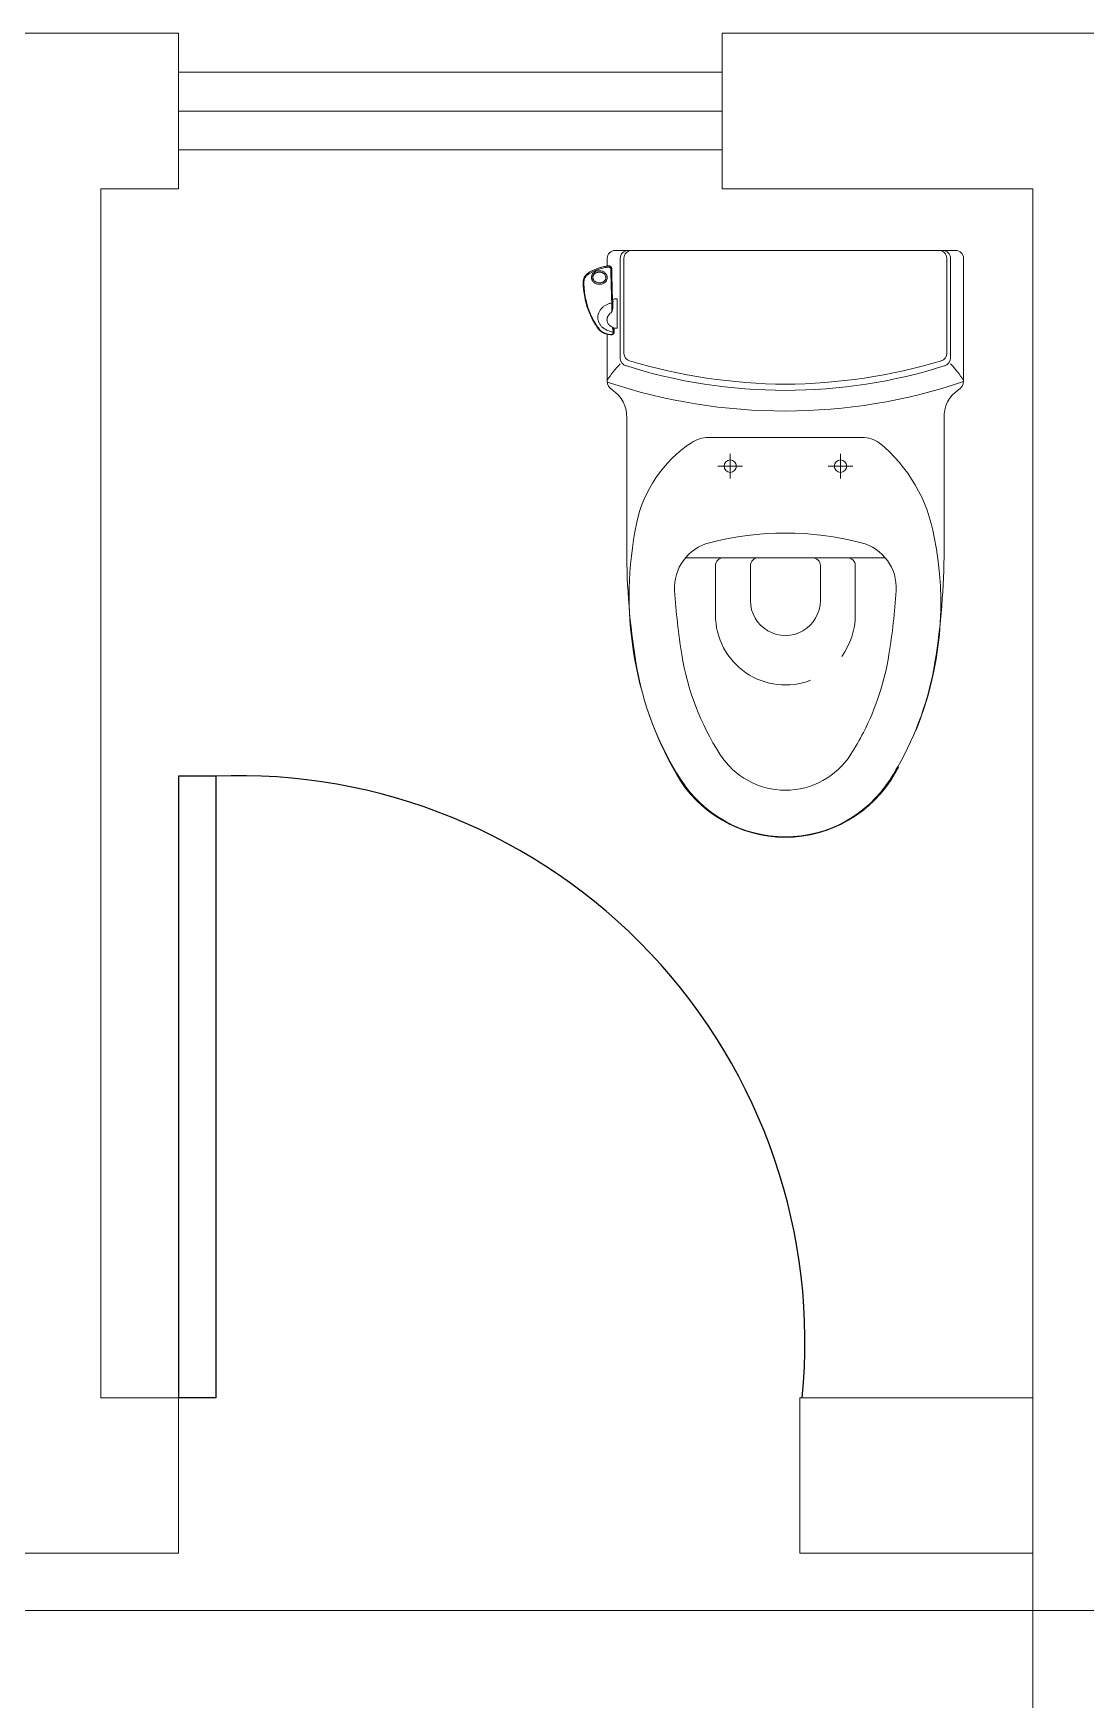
# Model space of a CAD drawing. Header units: inches. Extents: x 4 to 844, y 19 to 530.
# Drawn here: x 35.209 to 36.564, y 183.585 to 185.73 of the extents above; entities that cross this region are included whole.
import ezdxf

# ---------------------------------------------------------------- set-up
doc = ezdxf.new("R2010")
doc.units = ezdxf.units.IN
doc.header["$MEASUREMENT"] = 0
doc.linetypes.add('HIDDEN', pattern=[0.375, 0.25, -0.125])
for name, color, linetype in [('1', 1, 'Continuous'), ('BODY', 7, 'Continuous'), ('COVER', 7, 'Continuous'), ('DIM', 7, 'Continuous'), ('FUR', 6, 'Continuous'), ('HIDDEN', 8, 'HIDDEN')]:
    doc.layers.add(name, color=color, linetype=linetype)
doc.layers.add('EJES', color=2, linetype='Continuous', lineweight=100)

# ---------------------------------------------------------------- blocks, each defined once
blk = doc.blocks.new('DESK4')
at = {"color": 0}
for p, q in [((0, 1), (-0.06, 1)), ((0, 0), (-0.06, 0))]:
    blk.add_line(p, q, dxfattribs=at)
blk.add_lwpolyline([(-0.06, 1), (-0.06, 0)], dxfattribs=at)
blk.add_lwpolyline([(0.944, 0, 0.455404), (0, 1), (0, 0)], format="xyb", dxfattribs=at)

msp = doc.modelspace()

# ---------------------------------------------------------------- linework, layer by layer
at = {"lineweight": 0}
for p, q in [((34.69586, 185.72995), (35.39586, 185.72995)), ((35.39586, 185.52995), (35.39586, 185.72995)), ((35.29586, 185.52995), (35.29586, 183.97386)), ((35.29586, 185.52995), (35.39586, 185.52995)), ((36.09592, 185.52995), (36.49592, 185.52995)), ((36.09592, 185.52995), (36.49592, 185.52995)), ((36.49592, 185.52995), (36.49592, 182.52995)), ((35.29586, 183.97386), (35.44386, 183.97386)), ((36.19586, 183.97386), (36.49592, 183.97386)), ((34.7958, 183.77386), (35.39586, 183.77386)), ((36.19586, 183.77386), (36.49592, 183.77386))]:
    msp.add_line(p, q, dxfattribs=at)
at = {"color": 40, "lineweight": 0, "true_color": 0xf8d731}
for p, q in [((36.09592, 185.72995), (37.19592, 185.72995)), ((36.09592, 185.72995), (37.19592, 185.72995)), ((36.09592, 185.52995), (36.09592, 185.72995)), ((35.39586, 185.67995), (36.09592, 185.67995)), ((35.39586, 185.62995), (36.09592, 185.62995)), ((35.39586, 185.57995), (36.09592, 185.57995)), ((35.29586, 183.97386), (35.39586, 183.97386)), ((35.39586, 183.97386), (35.39586, 183.77386)), ((36.19586, 183.97386), (36.19586, 183.77386))]:
    msp.add_line(p, q, dxfattribs=at)
at = {"layer": '1', "color": 177, "linetype": 'ByBlock', "lineweight": 0, "true_color": 0x293189}
for p, q in [((35.93848, 185.42824), (35.9364, 185.42757)), ((35.93816, 185.42817), (35.93716, 185.42785)), ((35.93915, 185.42847), (35.93816, 185.42817)), ((35.94059, 185.42885), (35.93848, 185.42824)), ((35.94016, 185.42876), (35.93915, 185.42847)), ((35.94117, 185.42903), (35.94016, 185.42876)), ((35.94271, 185.42939), (35.94059, 185.42885)), ((35.94218, 185.42929), (35.94117, 185.42903)), ((35.9432, 185.42953), (35.94218, 185.42929)), ((35.94485, 185.42986), (35.94271, 185.42939)), ((35.94493, 185.42834), (35.94283, 185.42788)), ((35.94422, 185.42976), (35.9432, 185.42953)), ((35.94523, 185.42997), (35.94422, 185.42976)), ((35.947, 185.43027), (35.94485, 185.42986)), ((35.94704, 185.42874), (35.94493, 185.42834)), ((35.94626, 185.43016), (35.94523, 185.42997)), ((35.9473, 185.43035), (35.94626, 185.43016)), ((35.94917, 185.4306), (35.947, 185.43027)), ((35.94917, 185.42907), (35.94704, 185.42874)), ((35.94834, 185.43051), (35.9473, 185.43035)), ((35.94919, 185.43064), (35.94834, 185.43051)), ((35.94965, 185.43064), (35.94917, 185.4306)), ((35.94952, 185.4291), (35.94917, 185.42907)), ((35.94928, 185.43065), (35.94919, 185.43064)), ((35.94953, 185.43067), (35.94928, 185.43065)), ((35.94988, 185.42909), (35.94952, 185.4291)), ((35.94979, 185.43067), (35.94953, 185.43067)), ((35.95013, 185.43062), (35.94965, 185.43064)), ((35.95004, 185.43066), (35.94979, 185.43067)), ((35.95023, 185.42903), (35.94988, 185.42909)), ((35.9503, 185.43064), (35.95004, 185.43066)), ((35.95061, 185.43054), (35.95013, 185.43062)), ((35.95056, 185.42894), (35.95023, 185.42903)), ((35.95055, 185.43059), (35.9503, 185.43064)), ((35.9508, 185.43054), (35.95055, 185.43059)), ((35.95087, 185.42882), (35.95056, 185.42894)), ((35.95104, 185.43042), (35.95061, 185.43054)), ((35.95105, 185.43046), (35.9508, 185.43054)), ((35.95117, 185.42866), (35.95087, 185.42882)), ((35.95146, 185.43026), (35.95104, 185.43042)), ((35.95129, 185.43037), (35.95105, 185.43046)), ((35.95145, 185.42847), (35.95117, 185.42866)), ((35.95153, 185.43027), (35.95129, 185.43037)), ((35.95171, 185.42825), (35.95145, 185.42847)), ((35.95185, 185.43005), (35.95146, 185.43026)), ((35.95175, 185.43015), (35.95153, 185.43027)), ((35.95194, 185.428), (35.95171, 185.42825)), ((35.95197, 185.43001), (35.95175, 185.43015)), ((35.95222, 185.4298), (35.95185, 185.43005)), ((35.95214, 185.42773), (35.95194, 185.428)), ((35.95218, 185.42987), (35.95197, 185.43001)), ((35.95238, 185.42971), (35.95218, 185.42987)), ((35.95257, 185.4295), (35.95222, 185.4298)), ((35.95257, 185.42954), (35.95238, 185.42971)), ((35.95275, 185.42936), (35.95257, 185.42954)), ((35.95287, 185.42918), (35.95257, 185.4295)), ((35.95291, 185.42916), (35.95275, 185.42936)), ((35.95314, 185.42882), (35.95287, 185.42918)), ((35.95307, 185.42896), (35.95291, 185.42916)), ((35.95314, 185.42885), (35.95307, 185.42896)), ((35.95336, 185.42844), (35.95314, 185.42882)), ((35.95354, 185.42804), (35.95336, 185.42844)), ((35.95367, 185.42762), (35.95354, 185.42804)), ((35.91691, 185.41027), (35.9169, 185.41003)), ((35.91692, 185.41048), (35.91691, 185.41027)), ((35.91691, 185.40939), (35.91692, 185.40982)), ((35.91692, 185.40903), (35.91691, 185.40939)), ((35.91692, 185.40903), (35.91691, 185.40939)), ((35.91697, 185.41115), (35.91692, 185.41048)), ((35.91692, 185.40982), (35.91696, 185.41062)), ((35.917, 185.40678), (35.91692, 185.40903)), ((35.91696, 185.41062), (35.91706, 185.41141)), ((35.91709, 185.41202), (35.91697, 185.41115)), ((35.91713, 185.40455), (35.917, 185.40678)), ((35.91706, 185.41141), (35.9172, 185.41222)), ((35.91726, 185.41285), (35.91709, 185.41202)), ((35.9172, 185.41222), (35.91739, 185.41302)), ((35.91748, 185.41367), (35.91726, 185.41285)), ((35.91739, 185.41302), (35.91763, 185.41381)), ((35.91775, 185.41448), (35.91748, 185.41367)), ((35.91763, 185.41381), (35.91791, 185.41456)), ((35.91805, 185.41525), (35.91775, 185.41448)), ((35.91791, 185.4104), (35.91785, 185.40957)), ((35.91785, 185.40957), (35.91785, 185.40874)), ((35.91785, 185.40874), (35.91795, 185.40619)), ((35.91791, 185.41456), (35.91823, 185.41529)), ((35.91802, 185.41123), (35.91791, 185.4104)), ((35.91818, 185.41202), (35.91802, 185.41123)), ((35.91841, 185.41599), (35.91805, 185.41525)), ((35.91839, 185.41281), (35.91818, 185.41202)), ((35.91823, 185.41529), (35.91859, 185.41601)), ((35.91864, 185.41358), (35.91839, 185.41281)), ((35.9188, 185.41672), (35.91841, 185.41599)), ((35.91859, 185.41601), (35.91901, 185.41673)), ((35.91893, 185.41429), (35.91864, 185.41358)), ((35.91923, 185.4174), (35.9188, 185.41672)), ((35.91926, 185.41499), (35.91893, 185.41429)), ((35.91901, 185.41673), (35.91947, 185.41742)), ((35.9197, 185.41806), (35.91923, 185.4174)), ((35.91963, 185.41567), (35.91926, 185.41499)), ((35.91947, 185.41742), (35.91997, 185.41809)), ((35.92003, 185.41631), (35.91963, 185.41567)), ((35.9202, 185.41869), (35.9197, 185.41806)), ((35.91997, 185.41809), (35.92054, 185.41875)), ((35.92047, 185.41692), (35.92003, 185.41631)), ((35.92076, 185.41932), (35.9202, 185.41869)), ((35.92094, 185.41752), (35.92047, 185.41692)), ((35.92054, 185.41875), (35.92114, 185.41939)), ((35.92135, 185.41991), (35.92076, 185.41932)), ((35.92146, 185.4181), (35.92094, 185.41752)), ((35.92114, 185.41939), (35.92179, 185.41999)), ((35.92198, 185.42046), (35.92135, 185.41991)), ((35.92201, 185.41865), (35.92146, 185.4181)), ((35.92179, 185.41999), (35.9225, 185.42056)), ((35.92262, 185.42097), (35.92198, 185.42046)), ((35.9226, 185.41917), (35.92201, 185.41865)), ((35.9225, 185.42056), (35.92324, 185.4211)), ((35.9232, 185.41965), (35.9226, 185.41917)), ((35.92329, 185.42144), (35.92262, 185.42097)), ((35.92383, 185.42009), (35.9232, 185.41965)), ((35.92324, 185.4211), (35.92402, 185.42158)), ((35.92398, 185.42188), (35.92329, 185.42144)), ((35.92448, 185.4205), (35.92383, 185.42009)), ((35.92481, 185.42237), (35.92401, 185.42191)), ((35.9256, 185.4228), (35.92402, 185.4219)), ((35.92606, 185.4214), (35.92448, 185.4205)), ((35.92571, 185.42288), (35.92481, 185.42237)), ((35.92724, 185.42367), (35.9256, 185.4228)), ((35.92662, 185.42337), (35.92571, 185.42288)), ((35.92767, 185.42226), (35.92606, 185.4214)), ((35.92754, 185.42385), (35.92662, 185.42337)), ((35.92891, 185.4245), (35.92724, 185.42367)), ((35.92847, 185.42431), (35.92754, 185.42385)), ((35.92931, 185.42307), (35.92767, 185.42226)), ((35.92774, 185.41563), (35.92775, 185.41625)), ((35.92778, 185.415), (35.92774, 185.41563)), ((35.92775, 185.41625), (35.92782, 185.41688)), ((35.92787, 185.41438), (35.92778, 185.415)), ((35.92782, 185.41688), (35.92793, 185.41749)), ((35.92801, 185.41377), (35.92787, 185.41438)), ((35.92793, 185.41749), (35.92809, 185.4181)), ((35.9282, 185.41317), (35.92801, 185.41377)), ((35.92809, 185.4181), (35.9283, 185.41869)), ((35.92844, 185.41259), (35.9282, 185.41317)), ((35.9283, 185.41869), (35.92856, 185.41925)), ((35.92872, 185.41203), (35.92844, 185.41259)), ((35.92941, 185.42476), (35.92847, 185.42431)), ((35.92856, 185.41925), (35.92886, 185.4198)), ((35.92904, 185.41149), (35.92872, 185.41203)), ((35.92886, 185.4198), (35.9292, 185.42032)), ((35.93061, 185.42529), (35.92891, 185.4245)), ((35.9294, 185.41098), (35.92904, 185.41149)), ((35.9292, 185.42032), (35.92957, 185.42082)), ((35.93097, 185.42384), (35.92931, 185.42307)), ((35.92987, 185.4104), (35.9294, 185.41098)), ((35.93036, 185.4252), (35.92941, 185.42476)), ((35.92945, 185.41616), (35.92944, 185.41567)), ((35.92944, 185.41567), (35.92947, 185.41518)), ((35.9295, 185.41665), (35.92945, 185.41616)), ((35.92947, 185.41518), (35.92954, 185.41469)), ((35.9296, 185.41713), (35.9295, 185.41665)), ((35.92954, 185.41469), (35.92966, 185.41422)), ((35.92957, 185.42082), (35.92997, 185.42128)), ((35.92973, 185.4176), (35.9296, 185.41713)), ((35.92966, 185.41422), (35.92982, 185.41375)), ((35.92991, 185.41806), (35.92973, 185.4176)), ((35.92982, 185.41375), (35.93002, 185.4133)), ((35.93039, 185.40986), (35.92987, 185.4104)), ((35.93012, 185.4185), (35.92991, 185.41806)), ((35.92997, 185.42128), (35.9305, 185.42181)), ((35.93002, 185.4133), (35.93025, 185.41286)), ((35.93037, 185.41893), (35.93012, 185.4185)), ((35.93025, 185.41286), (35.93051, 185.41244)), ((35.93131, 185.42562), (35.93036, 185.4252)), ((35.93065, 185.41934), (35.93037, 185.41893)), ((35.93095, 185.40937), (35.93039, 185.40986)), ((35.9305, 185.42181), (35.93107, 185.42228)), ((35.93051, 185.41244), (35.93081, 185.41204)), ((35.93232, 185.42603), (35.93061, 185.42529)), ((35.93096, 185.41972), (35.93065, 185.41934)), ((35.93081, 185.41204), (35.93131, 185.41148)), ((35.93155, 185.40891), (35.93095, 185.40937)), ((35.9313, 185.42009), (35.93096, 185.41972)), ((35.93265, 185.42457), (35.93097, 185.42384)), ((35.93107, 185.42228), (35.93167, 185.42271)), ((35.93174, 185.42049), (35.9313, 185.42009)), ((35.93227, 185.42603), (35.93131, 185.42562)), ((35.93131, 185.41148), (35.93187, 185.41097)), ((35.93218, 185.40851), (35.93155, 185.40891)), ((35.93167, 185.42271), (35.93229, 185.4231)), ((35.93221, 185.42087), (35.93174, 185.42049)), ((35.93187, 185.41097), (35.93247, 185.41051)), ((35.93299, 185.40807), (35.93218, 185.40851)), ((35.93271, 185.4212), (35.93221, 185.42087)), ((35.93323, 185.42642), (35.93227, 185.42603)), ((35.93229, 185.4231), (35.93295, 185.42343)), ((35.93435, 185.42683), (35.93232, 185.42603)), ((35.93247, 185.41051), (35.93313, 185.41011)), ((35.93464, 185.42536), (35.93265, 185.42457)), ((35.93323, 185.4215), (35.93271, 185.4212)), ((35.93295, 185.42343), (35.9338, 185.42379)), ((35.93384, 185.4077), (35.93299, 185.40807)), ((35.93313, 185.41011), (35.9338, 185.40976)), ((35.93421, 185.4268), (35.93323, 185.42642)), ((35.93378, 185.42177), (35.93323, 185.4215)), ((35.93448, 185.42205), (35.93378, 185.42177)), ((35.9338, 185.42379), (35.93467, 185.42407)), ((35.9338, 185.40976), (35.93452, 185.40947)), ((35.93472, 185.4074), (35.93384, 185.4077)), ((35.93519, 185.42716), (35.93421, 185.4268)), ((35.9364, 185.42757), (35.93435, 185.42683)), ((35.93522, 185.42227), (35.93448, 185.42205)), ((35.93452, 185.40947), (35.93524, 185.40924)), ((35.93665, 185.42608), (35.93464, 185.42536)), ((35.93467, 185.42407), (35.93556, 185.42428)), ((35.93562, 185.40717), (35.93472, 185.4074)), ((35.93617, 185.42751), (35.93519, 185.42716)), ((35.93596, 185.42243), (35.93522, 185.42227)), ((35.93524, 185.40924), (35.93599, 185.40906)), ((35.93556, 185.42428), (35.93647, 185.42441)), ((35.93653, 185.40702), (35.93562, 185.40717)), ((35.93672, 185.42253), (35.93596, 185.42243)), ((35.93599, 185.40906), (35.93675, 185.40894)), ((35.93716, 185.42785), (35.93617, 185.42751)), ((35.93647, 185.42441), (35.93739, 185.42447)), ((35.93744, 185.40693), (35.93653, 185.40702)), ((35.93869, 185.42675), (35.93665, 185.42608)), ((35.93748, 185.42258), (35.93672, 185.42253)), ((35.93675, 185.40894), (35.93752, 185.40887)), ((35.93739, 185.42447), (35.93831, 185.42446)), ((35.93836, 185.40692), (35.93744, 185.40693)), ((35.93825, 185.42257), (35.93748, 185.42258)), ((35.93752, 185.40887), (35.93828, 185.40886)), ((35.93901, 185.4225), (35.93825, 185.42257)), ((35.93828, 185.40886), (35.93904, 185.40891)), ((35.93831, 185.42446), (35.93922, 185.42437)), ((35.93928, 185.40698), (35.93836, 185.40692)), ((35.94075, 185.42734), (35.93869, 185.42675)), ((35.93977, 185.42237), (35.93901, 185.4225)), ((35.93904, 185.40891), (35.9398, 185.40901)), ((35.93922, 185.42437), (35.94013, 185.42421)), ((35.94019, 185.40711), (35.93928, 185.40698)), ((35.94052, 185.42219), (35.93977, 185.42237)), ((35.9398, 185.40901), (35.94054, 185.40916)), ((35.94013, 185.42421), (35.94103, 185.42398)), ((35.94108, 185.40731), (35.94019, 185.40711)), ((35.94124, 185.42195), (35.94052, 185.42219)), ((35.94054, 185.40916), (35.94127, 185.40938)), ((35.94283, 185.42788), (35.94075, 185.42734)), ((35.94103, 185.42398), (35.9419, 185.42367)), ((35.94195, 185.40758), (35.94108, 185.40731)), ((35.94195, 185.42165), (35.94124, 185.42195)), ((35.94127, 185.40938), (35.94197, 185.40965)), ((35.9419, 185.42367), (35.94275, 185.42329)), ((35.94263, 185.4213), (35.94195, 185.42165)), ((35.94279, 185.40792), (35.94195, 185.40758)), ((35.94197, 185.40965), (35.94252, 185.4099)), ((35.94252, 185.4099), (35.94304, 185.4102)), ((35.94328, 185.42088), (35.94263, 185.4213)), ((35.94275, 185.42329), (35.94356, 185.42283)), ((35.94345, 185.40825), (35.94279, 185.40792)), ((35.94304, 185.4102), (35.94354, 185.41053)), ((35.94388, 185.42042), (35.94328, 185.42088)), ((35.94407, 185.40863), (35.94345, 185.40825)), ((35.94354, 185.41053), (35.94401, 185.41089)), ((35.94356, 185.42283), (35.94419, 185.42242)), ((35.94444, 185.41989), (35.94388, 185.42042)), ((35.94401, 185.41089), (35.94444, 185.41128)), ((35.94467, 185.40905), (35.94407, 185.40863)), ((35.94419, 185.42242), (35.94478, 185.42196)), ((35.94493, 185.41932), (35.94444, 185.41989)), ((35.94444, 185.41128), (35.94479, 185.41164)), ((35.94523, 185.40951), (35.94467, 185.40905)), ((35.94478, 185.42196), (35.94534, 185.42145)), ((35.94479, 185.41164), (35.94509, 185.41202)), ((35.94523, 185.41891), (35.94493, 185.41932)), ((35.94509, 185.41202), (35.94537, 185.41242)), ((35.9455, 185.41848), (35.94523, 185.41891)), ((35.94576, 185.41002), (35.94523, 185.40951)), ((35.94534, 185.42145), (35.94586, 185.4209)), ((35.94537, 185.41242), (35.94562, 185.41284)), ((35.94572, 185.41804), (35.9455, 185.41848)), ((35.94562, 185.41284), (35.94583, 185.41328)), ((35.94592, 185.41758), (35.94572, 185.41804)), ((35.94616, 185.41048), (35.94576, 185.41002)), ((35.94583, 185.41328), (35.94601, 185.41373)), ((35.94586, 185.4209), (35.94633, 185.42031)), ((35.94608, 185.41711), (35.94592, 185.41758)), ((35.94601, 185.41373), (35.94614, 185.4142)), ((35.94619, 185.41663), (35.94608, 185.41711)), ((35.94614, 185.4142), (35.94624, 185.41468)), ((35.94653, 185.41096), (35.94616, 185.41048)), ((35.94627, 185.41614), (35.94619, 185.41663)), ((35.94624, 185.41468), (35.94629, 185.41517)), ((35.9463, 185.41565), (35.94627, 185.41614)), ((35.94629, 185.41517), (35.9463, 185.41565)), ((35.94633, 185.42031), (35.94669, 185.41979)), ((35.94687, 185.41147), (35.94653, 185.41096)), ((35.94669, 185.41979), (35.94701, 185.41924)), ((35.94716, 185.41201), (35.94687, 185.41147)), ((35.94701, 185.41924), (35.94728, 185.41867)), ((35.94742, 185.41257), (35.94716, 185.41201)), ((35.94728, 185.41867), (35.94752, 185.41809)), ((35.94763, 185.41316), (35.94742, 185.41257)), ((35.94752, 185.41809), (35.94771, 185.41748)), ((35.94779, 185.41376), (35.94763, 185.41316)), ((35.94771, 185.41748), (35.94785, 185.41687)), ((35.9479, 185.41437), (35.94779, 185.41376)), ((35.94785, 185.41687), (35.94794, 185.41624)), ((35.94796, 185.41499), (35.9479, 185.41437)), ((35.94794, 185.41624), (35.94798, 185.41562)), ((35.94798, 185.41562), (35.94796, 185.41499)), ((35.95231, 185.42744), (35.95214, 185.42773)), ((35.95244, 185.42714), (35.95231, 185.42744)), ((35.95254, 185.42682), (35.95244, 185.42714)), ((35.9526, 185.42649), (35.95254, 185.42682)), ((35.95263, 185.42616), (35.9526, 185.42649)), ((35.95266, 185.42422), (35.95263, 185.42616)), ((35.95269, 185.42229), (35.95266, 185.42422)), ((35.95275, 185.41917), (35.95269, 185.42229)), ((35.95281, 185.41606), (35.95275, 185.41917)), ((35.95288, 185.41297), (35.95281, 185.41606)), ((35.95295, 185.4099), (35.95288, 185.41297)), ((35.95302, 185.40684), (35.95295, 185.4099)), ((35.9531, 185.40383), (35.95302, 185.40684)), ((35.95375, 185.42719), (35.95367, 185.42762)), ((35.95379, 185.42677), (35.95375, 185.42719)), ((35.95384, 185.42378), (35.95379, 185.42675)), ((35.95389, 185.42083), (35.95384, 185.42378)), ((35.95395, 185.41789), (35.95389, 185.42083)), ((35.95401, 185.41496), (35.95395, 185.41789)), ((35.95408, 185.4121), (35.95401, 185.41496)), ((35.95414, 185.40925), (35.95408, 185.4121)), ((35.95421, 185.40642), (35.95414, 185.40925)), ((35.91729, 185.40232), (35.91713, 185.40455)), ((35.9175, 185.40011), (35.91729, 185.40232)), ((35.91775, 185.39791), (35.9175, 185.40011)), ((35.9181, 185.39529), (35.91775, 185.39791)), ((35.91795, 185.40619), (35.9181, 185.40365)), ((35.9181, 185.40365), (35.91831, 185.40113)), ((35.91851, 185.3927), (35.9181, 185.39529)), ((35.91831, 185.40113), (35.91856, 185.39863)), ((35.91898, 185.39013), (35.91851, 185.3927)), ((35.91856, 185.39863), (35.91887, 185.39615)), ((35.91887, 185.39615), (35.91924, 185.39366)), ((35.9195, 185.38758), (35.91898, 185.39013)), ((35.91924, 185.39366), (35.91966, 185.39118)), ((35.92008, 185.38507), (35.9195, 185.38758)), ((35.91966, 185.39118), (35.92013, 185.38873)), ((35.92072, 185.38258), (35.92008, 185.38507)), ((35.92013, 185.38873), (35.92065, 185.3863)), ((35.92065, 185.3863), (35.92122, 185.3839)), ((35.95318, 185.40084), (35.9531, 185.40383)), ((35.95326, 185.39786), (35.95318, 185.40084)), ((35.95335, 185.39491), (35.95326, 185.39786)), ((35.95344, 185.39199), (35.95335, 185.39491)), ((35.95352, 185.38957), (35.95344, 185.39199)), ((35.9536, 185.38717), (35.95352, 185.38957)), ((35.95368, 185.38478), (35.9536, 185.38717)), ((35.95429, 185.4036), (35.95421, 185.40642)), ((35.95436, 185.40081), (35.95429, 185.4036)), ((35.95444, 185.39803), (35.95436, 185.40081)), ((35.95452, 185.39527), (35.95444, 185.39803)), ((35.95461, 185.39256), (35.95452, 185.39527)), ((35.95461, 185.39253), (35.95461, 185.39256)), ((35.95461, 185.39255), (35.95461, 185.39256)), ((35.95464, 185.39175), (35.95461, 185.39253)), ((35.95467, 185.391), (35.95464, 185.39175)), ((35.9547, 185.39025), (35.95467, 185.391)), ((35.95474, 185.38953), (35.9547, 185.39025)), ((35.95479, 185.38885), (35.95474, 185.38953)), ((35.95483, 185.38822), (35.95479, 185.38885)), ((35.95488, 185.38763), (35.95483, 185.38822)), ((35.95493, 185.3871), (35.95488, 185.38763)), ((35.95498, 185.38661), (35.95493, 185.3871)), ((35.95504, 185.38618), (35.95498, 185.38661)), ((35.95509, 185.38579), (35.95504, 185.38618)), ((35.95515, 185.38547), (35.95509, 185.38579)), ((35.95513, 185.3857), (35.9552, 185.3856)), ((35.95515, 185.38559), (35.95514, 185.38565)), ((35.95517, 185.38549), (35.95515, 185.38559)), ((35.95521, 185.3852), (35.95515, 185.38547)), ((35.95519, 185.38541), (35.95517, 185.38549)), ((35.95521, 185.38536), (35.95519, 185.38541)), ((35.9552, 185.3856), (35.95532, 185.38538)), ((35.95522, 185.38531), (35.95521, 185.38536)), ((35.95527, 185.38498), (35.95521, 185.3852)), ((35.95523, 185.38529), (35.95522, 185.38531)), ((35.95523, 185.38527), (35.95523, 185.38529)), ((35.95523, 185.38527), (35.95523, 185.38527)), ((35.95532, 185.38538), (35.95539, 185.38523)), ((35.95539, 185.38523), (35.95543, 185.38507)), ((35.95543, 185.38507), (35.95546, 185.38489)), ((35.96054, 185.35086), (35.96054, 185.38784)), ((35.92141, 185.38012), (35.92072, 185.38258)), ((35.92122, 185.3839), (35.92182, 185.38165)), ((35.92216, 185.3777), (35.92141, 185.38012)), ((35.92182, 185.38165), (35.92246, 185.37942)), ((35.92289, 185.37551), (35.92216, 185.3777)), ((35.92246, 185.37942), (35.92315, 185.37721)), ((35.92367, 185.37334), (35.92289, 185.37551)), ((35.92315, 185.37721), (35.92388, 185.37504)), ((35.9245, 185.3712), (35.92367, 185.37334)), ((35.92388, 185.37504), (35.92466, 185.37289)), ((35.92537, 185.3691), (35.9245, 185.3712)), ((35.92466, 185.37289), (35.92548, 185.37077)), ((35.92629, 185.36702), (35.92537, 185.3691)), ((35.92548, 185.37077), (35.92634, 185.36868)), ((35.92721, 185.36507), (35.92629, 185.36702)), ((35.92634, 185.36868), (35.92726, 185.36662)), ((35.92817, 185.36314), (35.92721, 185.36507)), ((35.92726, 185.36662), (35.92821, 185.3646)), ((35.92821, 185.3646), (35.92921, 185.3626)), ((35.93584, 185.3638), (35.93585, 185.36485)), ((35.9359, 185.36275), (35.93584, 185.3638)), ((35.93585, 185.36485), (35.93594, 185.36589)), ((35.93594, 185.36589), (35.93605, 185.3667)), ((35.93605, 185.3667), (35.93621, 185.36751)), ((35.93621, 185.36751), (35.9364, 185.36831)), ((35.9364, 185.36831), (35.93664, 185.3691)), ((35.93664, 185.3691), (35.93701, 185.37011)), ((35.93701, 185.37011), (35.93744, 185.37111)), ((35.93744, 185.37111), (35.93794, 185.37209)), ((35.93794, 185.37209), (35.93837, 185.37282)), ((35.93837, 185.37282), (35.93883, 185.37355)), ((35.93883, 185.37355), (35.93933, 185.37426)), ((35.93933, 185.37426), (35.93987, 185.37494)), ((35.93987, 185.37494), (35.94063, 185.37582)), ((35.94063, 185.37582), (35.94144, 185.37667)), ((35.94144, 185.37667), (35.9423, 185.37747)), ((35.9423, 185.37747), (35.943, 185.37806)), ((35.943, 185.37806), (35.94374, 185.37863)), ((35.94374, 185.37863), (35.94449, 185.37917)), ((35.94449, 185.37917), (35.94528, 185.37968)), ((35.94528, 185.37968), (35.94608, 185.38016)), ((35.94608, 185.38016), (35.94691, 185.38061)), ((35.94691, 185.38061), (35.94776, 185.38104)), ((35.94776, 185.38104), (35.94863, 185.38143)), ((35.94791, 185.36359), (35.94777, 185.36288)), ((35.94811, 185.36429), (35.94791, 185.36359)), ((35.94836, 185.36498), (35.94811, 185.36429)), ((35.94866, 185.36566), (35.94836, 185.36498)), ((35.94863, 185.38143), (35.94955, 185.3818)), ((35.94901, 185.36633), (35.94866, 185.36566)), ((35.94941, 185.36695), (35.94901, 185.36633)), ((35.94985, 185.36756), (35.94941, 185.36695)), ((35.94955, 185.3818), (35.95048, 185.38213)), ((35.95034, 185.36814), (35.94985, 185.36756)), ((35.95087, 185.3687), (35.95034, 185.36814)), ((35.95048, 185.38213), (35.95143, 185.38243)), ((35.95144, 185.36922), (35.95087, 185.3687)), ((35.95143, 185.38243), (35.95239, 185.3827)), ((35.95194, 185.36963), (35.95144, 185.36922)), ((35.95248, 185.37001), (35.95194, 185.36963)), ((35.95239, 185.3827), (35.95307, 185.38286)), ((35.95304, 185.37036), (35.95248, 185.37001)), ((35.95362, 185.37068), (35.95304, 185.37036)), ((35.95307, 185.38286), (35.95375, 185.38301)), ((35.95362, 185.37068), (35.95366, 185.37168)), ((35.95389, 185.37159), (35.95362, 185.37069)), ((35.95362, 185.37069), (35.95362, 185.37068)), ((35.95366, 185.37168), (35.95369, 185.37268)), ((35.95375, 185.38301), (35.95368, 185.38478)), ((35.95369, 185.37268), (35.95372, 185.37369)), ((35.95372, 185.37369), (35.95375, 185.37469)), ((35.95376, 185.38244), (35.95375, 185.38301)), ((35.95375, 185.37469), (35.95377, 185.37569)), ((35.95377, 185.38185), (35.95376, 185.38244)), ((35.95378, 185.38127), (35.95377, 185.38185)), ((35.95377, 185.37569), (35.95378, 185.37668)), ((35.95378, 185.38067), (35.95378, 185.38127)), ((35.95379, 185.37969), (35.95378, 185.38067)), ((35.95378, 185.37668), (35.95379, 185.37769)), ((35.95379, 185.3787), (35.95379, 185.37969)), ((35.95379, 185.37769), (35.95379, 185.3787)), ((35.95417, 185.37249), (35.95389, 185.37159)), ((35.95435, 185.37308), (35.95417, 185.37249)), ((35.95452, 185.37367), (35.95435, 185.37308)), ((35.95469, 185.37426), (35.95452, 185.37367)), ((35.95479, 185.37469), (35.95469, 185.37426)), ((35.95488, 185.37513), (35.95479, 185.37469)), ((35.95481, 185.38347), (35.95484, 185.38261)), ((35.95484, 185.38261), (35.95486, 185.38172)), ((35.95486, 185.38172), (35.95489, 185.38081)), ((35.95494, 185.37555), (35.95488, 185.37513)), ((35.95489, 185.38081), (35.95491, 185.37989)), ((35.95491, 185.37989), (35.95493, 185.37893)), ((35.95493, 185.37893), (35.95495, 185.37795)), ((35.95497, 185.37597), (35.95494, 185.37555)), ((35.95495, 185.37795), (35.95496, 185.37697)), ((35.95496, 185.37697), (35.95497, 185.37597)), ((35.95533, 185.38483), (35.95527, 185.38498)), ((35.95539, 185.38474), (35.95533, 185.38483)), ((35.95546, 185.3847), (35.95539, 185.38474)), ((35.95546, 185.38489), (35.95546, 185.3847)), ((35.92917, 185.36125), (35.92817, 185.36314)), ((35.93021, 185.35938), (35.92917, 185.36125)), ((35.92921, 185.3626), (35.93031, 185.36054)), ((35.93129, 185.35755), (35.93021, 185.35938)), ((35.93031, 185.36054), (35.93145, 185.35852)), ((35.93241, 185.35574), (35.93129, 185.35755)), ((35.93145, 185.35852), (35.93265, 185.35653)), ((35.93357, 185.35397), (35.93241, 185.35574)), ((35.93265, 185.35653), (35.93389, 185.35458)), ((35.93477, 185.35223), (35.93357, 185.35397)), ((35.93389, 185.35458), (35.93518, 185.35267)), ((35.93602, 185.35053), (35.93477, 185.35223)), ((35.93518, 185.35267), (35.93658, 185.35072)), ((35.93599, 185.36194), (35.9359, 185.36275)), ((35.93613, 185.36112), (35.93599, 185.36194)), ((35.9373, 185.34885), (35.93602, 185.35053)), ((35.93632, 185.36032), (35.93613, 185.36112)), ((35.93654, 185.35952), (35.93632, 185.36032)), ((35.9368, 185.35876), (35.93654, 185.35952)), ((35.93658, 185.35072), (35.93803, 185.34881)), ((35.93711, 185.35801), (35.9368, 185.35876)), ((35.93744, 185.35727), (35.93711, 185.35801)), ((35.93748, 185.34863), (35.9373, 185.34885)), ((35.93782, 185.35655), (35.93744, 185.35727)), ((35.93748, 185.34863), (35.93771, 185.34836)), ((35.93771, 185.34836), (35.93801, 185.34803)), ((35.93826, 185.3558), (35.93782, 185.35655)), ((35.93801, 185.34803), (35.93831, 185.34771)), ((35.93803, 185.34881), (35.93851, 185.34825)), ((35.93874, 185.35507), (35.93826, 185.3558)), ((35.93831, 185.34771), (35.93864, 185.3474)), ((35.93851, 185.34825), (35.93903, 185.3477)), ((35.93864, 185.3474), (35.93897, 185.3471)), ((35.93926, 185.35436), (35.93874, 185.35507)), ((35.93897, 185.3471), (35.93933, 185.3468)), ((35.93903, 185.3477), (35.93959, 185.34718)), ((35.93982, 185.35367), (35.93926, 185.35436)), ((35.93933, 185.3468), (35.93969, 185.34651)), ((35.93959, 185.34718), (35.9402, 185.34667)), ((35.93969, 185.34651), (35.94007, 185.34622)), ((35.94039, 185.35302), (35.93982, 185.35367)), ((35.94007, 185.34622), (35.94047, 185.34594)), ((35.9402, 185.34667), (35.94085, 185.34618)), ((35.941, 185.35239), (35.94039, 185.35302)), ((35.94047, 185.34594), (35.94087, 185.34567)), ((35.94085, 185.34618), (35.94154, 185.34573)), ((35.94087, 185.34567), (35.94129, 185.34541)), ((35.94165, 185.35178), (35.941, 185.35239)), ((35.94129, 185.34541), (35.94173, 185.34516)), ((35.94154, 185.34573), (35.94223, 185.34531)), ((35.94232, 185.35119), (35.94165, 185.35178)), ((35.94173, 185.34516), (35.94217, 185.34491)), ((35.94217, 185.34491), (35.94263, 185.34467)), ((35.94223, 185.34531), (35.94296, 185.34492)), ((35.94305, 185.35061), (35.94232, 185.35119)), ((35.94263, 185.34467), (35.9431, 185.34444)), ((35.94296, 185.34492), (35.9437, 185.34456)), ((35.94382, 185.35005), (35.94305, 185.35061)), ((35.9431, 185.34444), (35.94358, 185.34422)), ((35.94358, 185.34422), (35.94408, 185.34401)), ((35.9437, 185.34456), (35.94448, 185.34422)), ((35.94461, 185.34952), (35.94382, 185.35005)), ((35.94408, 185.34401), (35.94458, 185.34381)), ((35.94448, 185.34422), (35.94529, 185.34391)), ((35.94458, 185.34381), (35.9451, 185.34362)), ((35.94543, 185.34901), (35.94461, 185.34952)), ((35.9451, 185.34362), (35.94562, 185.34344)), ((35.94529, 185.34391), (35.94611, 185.34363)), ((35.94625, 185.34855), (35.94543, 185.34901)), ((35.94562, 185.34344), (35.94615, 185.34326)), ((35.94611, 185.34363), (35.94691, 185.34338)), ((35.94615, 185.34326), (35.9467, 185.3431)), ((35.9471, 185.34811), (35.94625, 185.34855)), ((35.9467, 185.3431), (35.94725, 185.34295)), ((35.94691, 185.34338), (35.94772, 185.34316)), ((35.94796, 185.3477), (35.9471, 185.34811)), ((35.94725, 185.34295), (35.94781, 185.34281)), ((35.94768, 185.36212), (35.94764, 185.36137)), ((35.94764, 185.36137), (35.94767, 185.36061)), ((35.94767, 185.36061), (35.94776, 185.35986)), ((35.94777, 185.36288), (35.94768, 185.36212)), ((35.94772, 185.34316), (35.94855, 185.34296)), ((35.94776, 185.35986), (35.94791, 185.35912)), ((35.94781, 185.34281), (35.94837, 185.34268)), ((35.94791, 185.35912), (35.94812, 185.35838)), ((35.94885, 185.34732), (35.94796, 185.3477)), ((35.94812, 185.35838), (35.9484, 185.35765)), ((35.94837, 185.34268), (35.94895, 185.34256)), ((35.9484, 185.35765), (35.94874, 185.35694)), ((35.94855, 185.34296), (35.94939, 185.34279)), ((35.94874, 185.35694), (35.94913, 185.35625)), ((35.94992, 185.3469), (35.94885, 185.34732)), ((35.94895, 185.34256), (35.94925, 185.3425)), ((35.94913, 185.35625), (35.94959, 185.3556)), ((35.94925, 185.3425), (35.95105, 185.34217)), ((35.94939, 185.34279), (35.95209, 185.34229)), ((35.94959, 185.3556), (35.95009, 185.35498)), ((35.95102, 185.34653), (35.94992, 185.3469)), ((35.95009, 185.35498), (35.95065, 185.35439)), ((35.95065, 185.35439), (35.95126, 185.35384)), ((35.95214, 185.34619), (35.95102, 185.34653)), ((35.95105, 185.34217), (35.95197, 185.342)), ((35.95126, 185.35384), (35.95192, 185.35332)), ((35.95192, 185.35332), (35.95262, 185.35285)), ((35.95209, 185.34229), (35.95242, 185.34225)), ((35.95328, 185.34589), (35.95214, 185.34619)), ((35.95242, 185.34225), (35.95276, 185.34223)), ((35.95262, 185.35285), (35.95323, 185.35249)), ((35.95276, 185.34223), (35.95309, 185.34224)), ((35.95309, 185.34224), (35.95342, 185.34227)), ((35.95323, 185.35249), (35.95388, 185.35215)), ((35.95444, 185.34564), (35.95328, 185.34589)), ((35.95342, 185.34227), (35.95373, 185.34234)), ((35.95373, 185.34234), (35.95404, 185.34242)), ((35.95388, 185.35215), (35.95455, 185.35185)), ((35.95404, 185.34242), (35.95432, 185.34254)), ((35.95417, 185.3421), (35.95441, 185.34217)), ((35.95432, 185.34254), (35.95459, 185.34267)), ((35.95441, 185.34217), (35.95464, 185.34226)), ((35.9556, 185.34543), (35.95444, 185.34564)), ((35.95464, 185.35159), (35.95455, 185.35185)), ((35.95455, 185.35185), (35.95455, 185.35185)), ((35.95455, 185.35185), (35.95487, 185.35156)), ((35.95459, 185.34267), (35.95483, 185.34283)), ((35.95473, 185.35131), (35.95464, 185.35159)), ((35.95464, 185.34226), (35.95487, 185.34236)), ((35.95482, 185.35101), (35.95473, 185.35131)), ((35.9549, 185.35067), (35.95482, 185.35101)), ((35.95483, 185.34283), (35.95505, 185.34301)), ((35.95487, 185.35156), (35.9552, 185.35131)), ((35.95487, 185.34236), (35.95509, 185.34247)), ((35.95501, 185.35016), (35.9549, 185.35067)), ((35.95512, 185.34959), (35.95501, 185.35016)), ((35.95505, 185.34301), (35.95524, 185.3432)), ((35.95509, 185.34247), (35.9553, 185.34259)), ((35.95522, 185.34897), (35.95512, 185.34959)), ((35.9552, 185.35131), (35.95542, 185.35117)), ((35.95531, 185.34831), (35.95522, 185.34897)), ((35.95524, 185.3432), (35.9554, 185.34341)), ((35.9553, 185.34259), (35.95549, 185.34272)), ((35.95539, 185.3476), (35.95531, 185.34831)), ((35.95548, 185.34683), (35.95539, 185.3476)), ((35.9554, 185.34341), (35.95552, 185.34364)), ((35.95542, 185.35117), (35.95564, 185.35106)), ((35.95554, 185.34614), (35.95548, 185.34683)), ((35.95549, 185.34272), (35.95567, 185.34287)), ((35.95552, 185.34364), (35.95561, 185.34388)), ((35.9556, 185.34543), (35.95554, 185.34614)), ((35.95567, 185.34443), (35.9556, 185.34543)), ((35.95561, 185.34388), (35.95566, 185.34412)), ((35.95564, 185.35106), (35.95583, 185.35097)), ((35.95566, 185.34412), (35.95567, 185.34443)), ((35.95567, 185.34287), (35.95584, 185.34302)), ((35.95583, 185.35097), (35.95596, 185.35092)), ((35.95584, 185.34302), (35.956, 185.34318)), ((35.95596, 185.35092), (35.95607, 185.35088)), ((35.956, 185.34318), (35.95614, 185.34336)), ((35.95607, 185.35088), (35.95609, 185.35088)), ((35.95614, 185.34336), (35.95627, 185.34354)), ((35.95621, 185.35087), (35.95627, 185.35041)), ((35.95627, 185.35041), (35.95633, 185.34991)), ((35.95627, 185.34354), (35.95639, 185.34373)), ((35.95633, 185.34991), (35.95639, 185.34937)), ((35.95639, 185.34937), (35.95644, 185.34881)), ((35.95639, 185.34373), (35.95648, 185.34392)), ((35.95644, 185.34881), (35.9565, 185.34818)), ((35.95648, 185.34392), (35.95656, 185.34412)), ((35.9565, 185.34818), (35.95655, 185.34752)), ((35.95655, 185.34752), (35.9566, 185.34683)), ((35.95656, 185.34412), (35.95663, 185.34432)), ((35.9566, 185.34683), (35.95665, 185.3461)), ((35.95663, 185.34432), (35.95667, 185.34452)), ((35.95665, 185.3461), (35.95671, 185.34511)), ((35.95667, 185.34452), (35.9567, 185.34472)), ((35.9567, 185.34472), (35.95671, 185.34477)), ((35.95671, 185.34511), (35.9568, 185.34604)), ((35.95671, 185.34511), (35.95671, 185.34478)), ((35.95671, 185.34478), (35.95671, 185.34477)), ((35.95673, 185.34501), (35.95689, 185.34674)), ((35.9568, 185.34604), (35.95688, 185.34697)), ((35.95688, 185.35015), (35.95689, 185.35071)), ((35.95689, 185.34939), (35.95688, 185.35015)), ((35.95688, 185.34697), (35.95689, 185.34709)), ((35.95689, 185.34866), (35.95689, 185.34939)), ((35.9569, 185.34793), (35.95689, 185.34866)), ((35.95689, 185.34709), (35.95691, 185.3472)), ((35.95689, 185.34674), (35.9569, 185.34686)), ((35.95691, 185.34722), (35.9569, 185.34793)), ((35.9569, 185.34697), (35.95691, 185.3472)), ((35.9569, 185.34691), (35.9569, 185.34697)), ((35.9569, 185.34686), (35.9569, 185.34691)), ((35.95691, 185.3472), (35.95691, 185.34722)), ((35.95197, 185.342), (35.95214, 185.34198)), ((35.95214, 185.34198), (35.9524, 185.34195)), ((35.9524, 185.34195), (35.95265, 185.34193)), ((35.95265, 185.34193), (35.95291, 185.34192)), ((35.95291, 185.34192), (35.95317, 185.34193)), ((35.95317, 185.34193), (35.95342, 185.34195)), ((35.95342, 185.34195), (35.95367, 185.34199)), ((35.95367, 185.34199), (35.95392, 185.34204)), ((35.95392, 185.34204), (35.95417, 185.3421))]:
    msp.add_line(p, q, dxfattribs=at)
for centre, major_axis, start_param, end_param in [((35.96054, 185.36935), (-0.01344, 0.01344), 5.5248174, 5.7991051), ((35.96004, 185.38784), (-0.000354, 0.000354), 3.9269908, 5.5248174), ((36.14203, 185.37105), (-0.13232, -0.13232), -0.8296991, -0.8116945), ((36.08078, 185.37383), (-0.08896, 0.08896), 0.7180951, 0.7415855), ((36.02362, 185.37777), (-0.04845, -0.04845), -0.886821, -0.8514998), ((35.96054, 185.36935), (-0.01344, -0.01344), 0.5491207, 0.7583678), ((35.96004, 185.35086), (-0.000354, -0.000354), 0.7583679, 2.3561945)]:
    msp.add_ellipse(centre, major_axis=major_axis, ratio=1, start_param=start_param, end_param=end_param, dxfattribs=at)
at = {"layer": 'BODY', "color": 177, "linetype": 'ByBlock', "lineweight": 0, "true_color": 0x293189}
for p, q in [((35.95798, 185.45043), (36.39669, 185.45043)), ((35.94798, 185.42889), (35.94798, 185.44043)), ((35.96473, 185.31234), (35.96473, 185.44043)), ((35.96954, 185.44043), (35.96954, 185.31802)), ((36.38514, 185.44043), (36.38514, 185.31802)), ((36.38994, 185.31234), (36.38994, 185.44043)), ((36.40669, 185.28239), (36.40669, 185.44043)), ((35.94798, 185.28239), (35.94798, 185.3431)), ((35.97307, 185.23491), (35.97307, 185.06547)), ((36.38161, 185.23491), (36.38161, 185.06547))]:
    msp.add_line(p, q, dxfattribs=at)
for centre, major_axis, start_param, end_param in [((35.95798, 185.44043), (-0.00707, 0.00707), 5.4977871, 7.0685835), ((35.97473, 185.44043), (-0.00707, -0.00707), 3.9269908, 5.4977871), ((35.97954, 185.44043), (-0.00707, -0.00707), 3.9269908, 5.4977871), ((36.37514, 185.44043), (-0.00707, 0.00707), 3.9269908, 5.4977871), ((36.37994, 185.44043), (-0.00707, 0.00707), 3.9269908, 5.4977871), ((36.39669, 185.44043), (-0.00707, -0.00707), 2.3561945, 3.9269908), ((35.97519, 185.31209), (-0.0074, -0.0074), -0.8095548, 0.5188985), ((35.97954, 185.31802), (-0.00707, 0.00707), 0.7853982, 2.082708), ((36.17734, 185.95042), (-0.48085, -0.48085), 0.4780892, 0.7853982), ((36.1826, 185.99758), (-0.50859, -0.50859), 0.4947869, 0.7780766), ((36.17207, 185.99758), (-0.50859, 0.50859), 2.3635161, 2.6468057), ((36.17734, 185.95042), (-0.48085, 0.48085), 2.3561945, 2.6635035), ((36.37514, 185.31802), (-0.00707, -0.00707), 1.0588846, 2.3561945), ((36.37949, 185.31209), (-0.0074, 0.0074), 2.6226941, 3.9511474), ((35.96148, 185.28239), (-0.00955, -0.00955), -0.7853982, 0.2266548), ((36.17644, 185.96299), (-0.50856, -0.50856), 0.4622628, 1.1112531), ((36.39319, 185.28239), (-0.00955, 0.00955), 2.9149378, 3.9269908), ((35.93312, 185.23702), (-0.02828, -0.02828), 2.3032626, 3.3682475), ((36.42155, 185.23702), (-0.02828, 0.02828), 6.0565305, 7.1215154), ((36.87307, 185.06547), (-0.6364, -0.6364), -0.7853982, -0.6238959), ((35.48161, 185.06547), (-0.6364, -0.6364), 2.1946922, 2.3561945), ((36.37957, 184.98507), (-0.28284, -0.28284), -0.6238959, -0.2167881), ((35.9751, 184.98507), (-0.28284, 0.28284), 3.4058527, 3.7654885), ((35.9751, 184.98507), (-0.28284, 0.28284), 3.3583808, 3.4065296), ((36.17734, 184.85584), (-0.11314, -0.11314), -0.2167881, 0.7853982), ((36.17734, 184.85584), (-0.11314, 0.11314), 2.3561945, 3.3583808)]:
    msp.add_ellipse(centre, major_axis=major_axis, ratio=1, start_param=start_param, end_param=end_param, dxfattribs=at)
at = {"layer": 'COVER', "color": 177, "linetype": 'ByBlock', "lineweight": 0, "ltscale": 5, "true_color": 0x293189}
msp.add_line((36.27622, 185.20969), (36.07846, 185.20969), dxfattribs=at)
for centre, major_axis, start_param, end_param in [((36.14722, 185.0653), (-0.11667, -0.11667), 4.5094678, 5.2949488), ((36.07846, 185.16969), (-0.02828, -0.02828), 3.9269908, 4.5094678), ((36.27622, 185.16969), (-0.02828, 0.02828), 4.9153102, 5.4977871), ((36.16891, 185.04629), (-0.14372, -0.14372), 2.5305074, 3.2373682), ((36.43813, 185.00547), (-0.32668, -0.32668), -0.9882366, -0.2683971), ((35.94233, 184.99643), (-0.3077, -0.3077), 1.9716482, 2.5530373), ((35.94233, 184.99643), (-0.3077, -0.3077), 1.8279564, 1.849904), ((36.17734, 184.85718), (-0.11455, -0.11455), -0.2683971, 0.7853982), ((36.17734, 184.85718), (-0.11455, 0.11455), 2.3561945, 3.4099898)]:
    msp.add_ellipse(centre, major_axis=major_axis, ratio=1, start_param=start_param, end_param=end_param, dxfattribs=at)
at = {"layer": 'DIM', "color": 177, "linetype": 'ByBlock', "lineweight": 0, "true_color": 0x293189}
for centre, major_axis, start_param, end_param in [((36.04434, 185.22528), (-0.07946, -0.07946), -1.5689697, -1.3259655), ((36.31033, 185.22528), (-0.07946, 0.07946), 4.4675582, 4.7105623)]:
    msp.add_ellipse(centre, major_axis=major_axis, ratio=1, start_param=start_param, end_param=end_param, dxfattribs=at)
at = {"layer": 'EJES', "lineweight": 0}
msp.add_line((54.27351, 183.69993), (15.34874, 183.69993), dxfattribs=at)
at = {"layer": 'HIDDEN', "color": 177, "linetype": 'ByBlock', "lineweight": 0, "ltscale": 5, "true_color": 0x293189}
for p, q in [((36.12211, 185.17284), (36.09057, 185.17284)), ((36.10634, 185.18861), (36.10634, 185.15707)), ((36.26411, 185.17284), (36.23257, 185.17284)), ((36.24834, 185.18861), (36.24834, 185.15707)), ((36.30596, 185.05491), (36.04871, 185.05491)), ((36.08734, 185.04491), (36.08734, 184.98123)), ((36.13234, 185.04491), (36.13234, 184.99991)), ((36.22234, 185.04491), (36.22234, 184.99991)), ((36.26734, 185.04491), (36.26734, 184.98123))]:
    msp.add_line(p, q, dxfattribs=at)
for centre, major_axis, start_param, end_param in [((36.10634, 185.17284), (-0.00566, 0.00566), 2.3561945, 8.6393798), ((36.24834, 185.17284), (-0.00566, 0.00566), 2.3561945, 8.6393798), ((36.17734, 184.69584), (-0.27644, -0.27644), 3.6743648, 4.1796169), ((36.09462, 185.01627), (-0.04243, 0.04243), 5.7504132, 7.1316969), ((36.26006, 185.01627), (-0.04243, -0.04243), 2.2930811, 3.6743648), ((36.09734, 185.04491), (-0.00707, -0.00707), 3.9269908, 5.4977871), ((36.14234, 185.04491), (-0.00707, -0.00707), 3.9269908, 5.4977871), ((36.21234, 185.04491), (-0.00707, 0.00707), 3.9269908, 5.4977871), ((36.25734, 185.04491), (-0.00707, 0.00707), 3.9269908, 5.4977871), ((36.87307, 185.06547), (-0.59397, 0.59397), 0.8485116, 0.9469005), ((36.17734, 184.99991), (-0.03182, -0.03182), -0.7853982, 2.3561945), ((35.48161, 185.06547), (-0.59397, -0.59397), 2.1946922, 2.2930811), ((36.17734, 184.98123), (-0.06364, 0.06364), 0.7853982, 2.7261706), ((36.17734, 184.98123), (-0.06364, 0.06364), 3.2945349, 3.9269908), ((36.37957, 184.98507), (-0.24042, -0.24042), -0.6238959, -0.2167881), ((35.9751, 184.98507), (-0.24042, 0.24042), 3.4537938, 3.7654885), ((35.9751, 184.98507), (-0.24042, 0.24042), 3.3583808, 3.4537938), ((36.17734, 184.85584), (-0.07071, -0.07071), -0.2167881, 0.7853982), ((36.17734, 184.85584), (-0.07071, 0.07071), 2.3561945, 3.3583808)]:
    msp.add_ellipse(centre, major_axis=major_axis, ratio=1, start_param=start_param, end_param=end_param, dxfattribs=at)

# ---------------------------------------------------------------- block references
at = {"layer": 'FUR', "color": 40, "lineweight": 0, "true_color": 0xf8d731, "xscale": 0.8, "yscale": 0.8, "zscale": 0.8}
msp.add_blockref('DESK4', (35.44386, 183.97386), dxfattribs=at)

doc.saveas('drawing.dxf')
